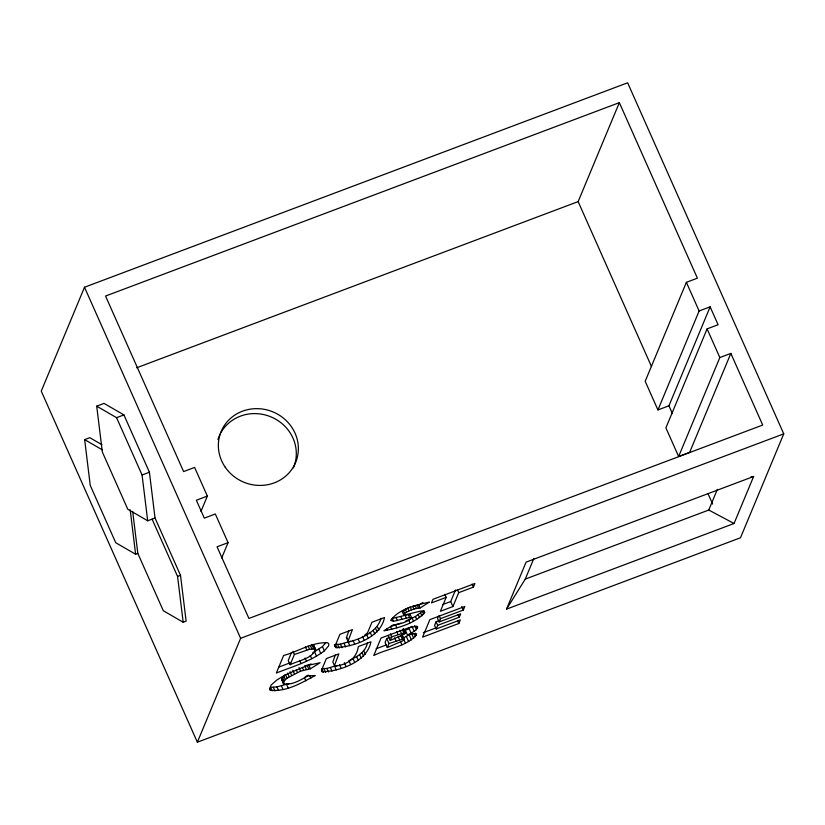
<?xml version="1.0" encoding="UTF-8"?>
<svg xmlns="http://www.w3.org/2000/svg" width="825" height="825" viewBox="0 0 825 825"><rect width="100%" height="100%" fill="white"/><g stroke="black" fill="none" stroke-linecap="round" stroke-linejoin="round"><path stroke-width="1.24" d="M334.434 665.6L338.848 653.885L326.37 658.587L321.832 669.498L322.173 671.798C339.704 671.333 367.135 661.98 370.93 641.809L358.37 646.542C356.637 658.773 346.871 664.63 335.651 666.115L334.434 665.6L332.846 662.021L335.301 654.998M381.067 618.327C377.056 631.919 361.701 638.56 349.202 641.85L347.985 641.334L346.397 637.756L348.851 630.733M347.985 641.334L352.399 629.619L339.921 634.322L335.383 645.232L335.723 647.532C353.255 647.068 380.686 637.715 384.481 617.543L371.931 622.277L367.527 632.837L364.495 635.353M414.212 631.352L416.429 629.609L417.667 626.99L415.336 626.381L407.828 628.103L381.057 638.003L373.766 655.514C387.43 648.533 405.58 646.965 416.398 635.167L416.202 633.93L414.439 633.569L407.478 635.044L405.25 630.032L411.984 626.34L414.212 631.352L407.478 635.044M424.648 612.655L424.019 611.047L420.74 611.036L405.188 614.862L403.549 614.419C408.004 610.438 414.284 608.561 420.162 607.953L429.351 602.095C415.852 605.179 399.052 608.86 390.648 620.41L393.535 621.287L409.551 617.471L411.757 617.873C406.921 622.401 399.795 624.185 393.319 624.865L383.924 630.774C398.3 628.052 414.48 623.71 424.648 612.655L423.792 610.737M313.541 646.573L313.139 644.655L315.666 649.646C311.396 659.031 298.475 660.485 290.122 664.744L288.214 660.454L291.524 652.482M283.594 683.884L281.603 679.573L281.799 678.542L285.502 674.582L287.09 678.16L284.14 680.903L283.202 683.162L283.594 683.884C292.04 685.389 300.496 680.027 307.663 676.015L315.243 675.5C301.651 682.822 286.182 692.123 270.311 690.226L269.455 689.03L271.116 685.059L276.736 680.089L285.275 674.86L307.147 665.558L320.141 662.702L310.427 668.776L300.609 671.117L287.09 678.16M84.501 287.244L41.25 391.143L197.361 742.201L740.499 537.756L783.75 433.857L627.639 82.799L84.501 287.244L240.611 638.303L197.361 742.201M200.98 511.397L207.364 496.083L194.618 467.424L183.604 471.57L105.548 296.041L619.338 102.651L697.393 278.18L686.379 282.325L645.191 381.284L657.927 409.942L668.941 405.797L710.129 306.838L699.126 310.984L657.927 409.942M221.688 557.968L228.071 542.654L215.325 513.996L204.311 518.141L196.35 500.228L207.364 496.083M290.122 664.744L294.381 654.503L292.947 651.286M367.517 642.592C365.836 651.729 357.555 656.514 349.913 660.134M390.215 637.209L386.729 638.519L385.069 642.531L387.296 647.542L402.765 640.85L404.013 639.499L402.012 634.796M387.296 647.542L388.967 643.531L386.729 638.519M403.25 628.588L405.219 633.177L404.394 634.188L390.256 640.417L391.762 636.807L390.431 633.796M651.513 366.609L578.139 201.609L619.338 102.651M444.83 594.361L446.17 597.372L440.385 611.273L452.935 606.55L458.721 592.649L457.38 589.638M439.704 620.4L436.105 621.751L434.589 625.391L436.188 628.97L460.329 619.884L458.834 623.494L422.575 637.148L429.866 619.627L464.805 606.478L463.31 610.067L440.478 618.657L439.106 621.947L460.69 613.821L459.278 617.213L437.704 625.34L436.188 628.97M438.436 616.172L437.518 618.368L439.106 621.947M452.935 606.55L450.708 601.538L455.524 589.947M458.721 592.649L473.395 587.122L474.901 583.512L432.991 599.29L431.485 602.9L446.17 597.372M506.529 609.139L526.092 562.134L753.627 476.489L734.054 523.493L506.529 609.139L525.267 579.098L533.868 558.422M710.129 306.838L718.101 324.751L707.087 328.897L665.899 427.855L678.635 456.514L689.648 452.368L730.837 353.409L719.833 357.555L678.635 456.514M525.267 579.098L708.757 510.036L717.358 489.359M326.102 642.448L322.42 646.583L312.685 652.874M403.786 614.955L402.27 611.552L406.89 608.468M405.364 621.318L415.439 616.512L422.369 611.346L423.648 614.212M324.338 650.873L328.525 645.954L328.824 643.923L327.68 642.768C312.211 641.85 298.103 651.585 283.625 655.504L276.334 673.025C292.648 666.559 310.159 661.66 324.338 650.873L322.42 646.583M413.964 609.097L412.696 606.231L418.883 605.086L422.967 602.487M306.312 669.302L304.714 665.723L308.839 665.197L310.994 663.847M405.384 643.108L403.157 638.086L409.148 634.827L411.376 639.839M305.271 676.696L308.292 675.097M136.723 367.764L578.139 201.609M155.028 518.028L147.685 520.792L127.803 509.272L102.321 451.956L96.711 406.158L104.053 403.394L123.925 414.913L149.418 472.23L155.028 518.028L180.51 575.345L186.12 621.143L183.181 622.246L163.309 610.727L137.816 553.41L132.681 511.428M96.711 406.158L116.583 417.677L123.925 414.913M137.816 553.41L135.62 554.235L115.737 542.726L90.255 485.409L84.645 439.612L89.781 437.673L101.929 444.716M147.685 520.792L142.075 474.994L149.418 472.23M228.071 542.654L217.057 546.8L248.913 618.441L762.702 425.05L730.837 353.409M183.181 622.246L177.571 576.448L180.51 575.345M240.611 638.303L783.75 433.857M294.381 654.503L309.54 649.285L315.047 648.945M442.716 604.539L450.708 601.538M278.984 667.012L290.39 662.722M391.762 636.807L405.034 632.6M388.967 643.531L403.796 638.808M376.128 648.77L386.482 644.872M423.318 632.682L436.188 627.835M337.095 648.027L335.507 644.449L340.436 644.15L350.594 641.231M323.544 672.292L321.946 668.714L326.886 668.415L337.043 665.497M272.178 690.855L270.59 687.277L276.994 686.905L288.832 683.616M391.803 629.382L390.534 626.515L401.053 623.112M393.535 621.287L392.267 618.42L408.272 614.604L410.489 615.007M405.25 630.032L408.2 629.238M751.101 476.603L753.627 476.489M346.397 637.756L347.603 638.272M708.757 510.036L734.054 523.493M84.645 439.612L102.31 449.852M281.603 679.573L282.923 680.728L284.522 684.307M402.27 611.552L402.507 612.088M686.379 282.325L699.126 310.984M707.087 328.897L719.833 357.555M668.941 405.797L672.427 413.634M707.933 493.474L712.625 504.044M472.065 584.11L473.395 587.122M461.711 606.478L463.31 610.067M458.081 614.532L459.278 617.213M457.638 620.812L458.834 623.494M439.282 615.966L440.478 618.657M436.105 621.751L437.704 625.34M418.883 605.086L420.162 607.953M417.285 605.168L418.564 608.035M420.637 613.016L421.905 615.883M415.13 605.581L416.398 608.448M418.275 614.749L419.554 617.616M415.439 616.512L416.707 619.369M411.541 609.923L410.272 607.066L407.705 608.087L408.983 610.954M416.677 626.051L417.563 628.052M412.18 618.255L413.459 621.122M410.108 614.45L411.757 617.873M414.645 625.597L416.429 629.609M408.272 614.604L409.551 617.471M405.271 609.242L406.55 612.109M415.511 633.167L416.398 635.167M408.602 619.977L409.881 622.844M414.088 633.641L415.429 636.653M403.322 610.438L404.601 613.305M405.116 615.357L406.385 618.224M411.479 633.198L413.707 638.22M408.932 628.176L411.159 633.188M400.733 616.574L402.012 619.441M403.435 629.166L405.219 633.177M406.343 636.457L408.581 641.468M402.404 629.63L403.745 632.641M396.124 617.77L397.403 620.637M400.022 630.269L401.363 633.28M402.229 635.487L404.013 639.499M400.878 635.889L402.218 638.901M395.629 625.01L396.907 627.877M396.588 631.476L397.928 634.487M398.186 636.642L399.527 639.653M400.537 641.706L401.868 644.717M394.597 637.9L395.938 640.912M386.512 628.475L387.368 630.382M388.028 635.405L390.256 640.417M377.324 626.536L378.912 630.114M375.561 628.351L377.159 631.929M373.147 630.279L374.736 633.858M370.126 632.28L371.714 635.858M366.548 634.322L368.136 637.9M362.443 636.395L364.031 639.973M363.763 650.801L365.362 654.38M358.298 639.323L359.494 642.005M362.01 652.616L363.608 656.195M359.597 654.545L361.185 658.123M353.007 640.375L354.606 643.964M356.575 656.545L358.163 660.124M348.181 642.087L349.779 645.666M352.987 658.587L354.585 662.166M343.984 643.335L345.572 646.924M348.892 660.66L350.481 664.238M340.436 644.15L342.035 647.728M337.611 644.521L339.199 648.099M344.345 662.692L345.943 666.27M334.527 644.841L335.723 647.532M334.342 644.799L335.136 646.594M339.457 664.641L341.055 668.229M334.63 666.352L336.229 669.931M330.423 667.6L332.021 671.189M318.852 649.203L320.77 653.503M326.886 668.415L328.484 671.993M313.748 645.346L315.666 649.646M324.06 668.786L325.648 672.365M314.5 648.718L315.459 650.873M311.829 644.397L313.748 648.697M314.603 651.843L316.511 656.143M321.379 670.003L322.173 671.798M310.448 645.604L311.881 648.832M308.107 646.068L309.54 649.285M310.282 655.514L311.716 658.732M305.363 646.821L306.797 650.038M308.839 665.197L310.427 668.776M305.064 658.02L306.498 661.248M307.096 665.249L308.694 668.827M309.705 675.458L310.891 678.14M299.661 660.371L301.094 663.599M302.342 667.415L303.538 670.096M304.662 678.129L305.848 680.821M299.011 667.538L300.609 671.117M296.206 669.725L297.402 672.416M292.782 670.22L294.381 673.808M290.029 671.674L291.617 675.252M287.585 673.128L289.173 676.717M283.8 675.984L285.388 679.573M286.543 684.42L288.142 687.998M282.542 677.325L284.14 680.903M281.799 678.542L283.398 682.12M281.428 685.926L283.016 689.504M276.994 686.905L278.592 690.494M273.364 687.359L274.962 690.948M269.507 688.432L270.311 690.226M116.583 417.677L142.075 474.994M152.089 519.131L177.571 576.448M130.164 509.716L135.62 554.235M217.934 439.591A40.332 38.043 22.6 0 1 220.296 433.837M220.883 432.743A40.332 38.043 22.6 0 1 273.147 417.863A40.332 38.043 22.6 0 1 293.37 467.899M225.256 467.259A40.332 38.043 22.6 0 0 294.37 465.187A40.332 38.043 22.6 0 0 255.461 408.664A40.332 38.043 22.6 0 0 225.256 467.259"/></g></svg>
